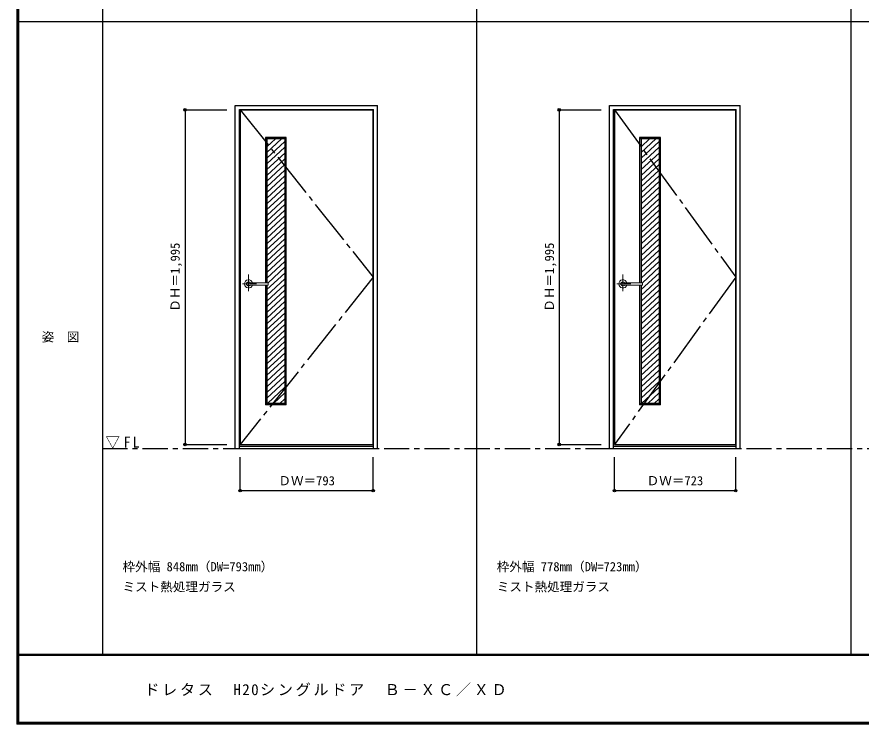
# Model space of a CAD drawing. Units: millimetres, scale not verified. Extents: x -6000 to 5700, y -4307 to 4260.
# Drawn here: x -6000 to -966, y -4205 to 12 of the extents above; entities that cross this region are included whole.
import ezdxf
from ezdxf.enums import TextEntityAlignment as Align

# ---------------------------------------------------------------- set-up
doc = ezdxf.new("R2010")
doc.units = ezdxf.units.MM
doc.header["$LTSCALE"] = 30
doc.header["$PDMODE"] = 32
doc.header["$PDSIZE"] = 15
for name, pattern in [('CHAIN1', [8, 5, -1, 1, -1]), ('CHAIN2', [12, 9, -1, 1, -1]), ('DASHED1', [1.8, 1.2, -0.6])]:
    doc.linetypes.add(name, pattern=pattern)
for name, color, linetype in [('0-1_通り芯', 7, 'CHAIN1'), ('0-2_扉', 7, 'Continuous'), ('0-4_枠', 3, 'Continuous'), ('0-7', 7, 'CHAIN2'), ('0-A_文字', 7, 'Continuous'), ('0-B_寸法', 7, 'Continuous'), ('0-C_ハッチ', 4, 'DASHED1'), ('F-1_枠', 6, 'Continuous'), ('F-A_文字', 7, 'Continuous')]:
    doc.layers.add(name, color=color, linetype=linetype)
doc.layers.add('0-5_レバー', color=7, linetype='Continuous', lineweight=18)
doc.styles.add('ＭＳ ゴシック', font='')
doc.styles.get('ＭＳ ゴシック').set_extended_font_data('MS Gothic')

msp = doc.modelspace()

# ---------------------------------------------------------------- linework, layer by layer
at = {"layer": '0-1_通り芯'}
msp.add_line((-5490, -2562.5), (3436.4, -2562.5), dxfattribs=at)
at = {"layer": '0-2_扉'}
for p, q in [((-4666.4, -2537.5), (-4666.4, -542.5)), ((-3875.4, -2537.5), (-3875.4, -542.5)), ((-2434.8, -2537.5), (-2434.8, -542.5)), ((-1713.8, -2537.5), (-1713.8, -542.5)), ((-4393.4, -706.5), (-4518.4, -706.5)), ((-4518.4, -706.5), (-4509.4, -715.5)), ((-4518.4, -706.5), (-4518.4, -1573)), ((-4402.4, -715.5), (-4509.4, -715.5)), ((-4509.4, -715.5), (-4509.4, -1573)), ((-4393.4, -706.5), (-4402.4, -715.5)), ((-4393.4, -2301.5), (-4393.4, -706.5)), ((-2161.8, -706.5), (-2286.8, -706.5)), ((-2286.8, -706.5), (-2277.8, -715.5)), ((-2286.8, -706.5), (-2286.8, -1573)), ((-2170.8, -715.5), (-2277.8, -715.5)), ((-2277.8, -715.5), (-2277.8, -1573)), ((-2161.8, -706.5), (-2170.8, -715.5)), ((-2161.8, -2301.5), (-2161.8, -706.5)), ((-4518.4, -1587), (-4518.4, -2301.5)), ((-4509.4, -1587), (-4509.4, -2292.5)), ((-2286.8, -1587), (-2286.8, -2301.5)), ((-2277.8, -1587), (-2277.8, -2292.5)), ((-4509.4, -2292.5), (-4518.4, -2301.5)), ((-4393.4, -2301.5), (-4518.4, -2301.5)), ((-4402.4, -2292.5), (-4509.4, -2292.5)), ((-2277.8, -2292.5), (-2286.8, -2301.5)), ((-2161.8, -2301.5), (-2286.8, -2301.5)), ((-2170.8, -2292.5), (-2277.8, -2292.5))]:
    msp.add_line(p, q, dxfattribs=at)
for points in [[(-4668.4, -2537.5), (-4668.4, -542.5), (-3875.4, -542.5)], [(-4668.4, -2537.5), (-3875.4, -2537.5), (-3875.4, -542.5)], [(-2436.8, -2537.5), (-2436.8, -542.5), (-1713.8, -542.5)], [(-2436.8, -2537.5), (-1713.8, -2537.5), (-1713.8, -542.5)], [(-4402.4, -715.5), (-4402.4, -2292.5), (-4393.4, -2301.5)], [(-2170.8, -715.5), (-2170.8, -2292.5), (-2161.8, -2301.5)]]:
    msp.add_lwpolyline(points, dxfattribs=at)
at = {"layer": '0-4_枠'}
for p, q in [((-4697.4, -515.5), (-3849.4, -515.5)), ((-4697.4, -2562.5), (-4697.4, -515.5)), ((-4673.4, -539.5), (-3873.4, -539.5)), ((-4673.4, -2562.5), (-4673.4, -539.5)), ((-3873.4, -2562.5), (-3873.4, -539.5)), ((-3849.4, -2562.5), (-3849.4, -515.5)), ((-2465.8, -515.5), (-1687.8, -515.5)), ((-2465.8, -2562.5), (-2465.8, -515.5)), ((-2441.8, -539.5), (-1711.8, -539.5)), ((-2441.8, -2562.5), (-2441.8, -539.5)), ((-1711.8, -2562.5), (-1711.8, -539.5)), ((-1687.8, -2562.5), (-1687.8, -515.5)), ((-4697.4, -2562.5), (-3849.4, -2562.5)), ((-4673.4, -2547.5), (-3873.4, -2547.5)), ((-2465.8, -2562.5), (-1687.8, -2562.5)), ((-2441.8, -2547.5), (-1711.8, -2547.5))]:
    msp.add_line(p, q, dxfattribs=at)
at = {"layer": '0-5_レバー', "color": 4, "linetype": 'CHAIN1'}
for p, q in [((-4617.9, -1523.54), (-4617.9, -1623.39)), ((-2386.3, -1523.54), (-2386.3, -1623.39)), ((-4571.1, -1580), (-4654.12, -1580)), ((-2339.5, -1580), (-2422.52, -1580))]:
    msp.add_line(p, q, dxfattribs=at)
at = {"layer": '0-5_レバー'}
for p, q in [((-4500.9, -1580), (-4500.9, -1574.51)), ((-4500.9, -1580), (-4500.9, -1585.5)), ((-2269.3, -1580), (-2269.3, -1574.51)), ((-2269.3, -1580), (-2269.3, -1585.5))]:
    msp.add_line(p, q, dxfattribs=at)
for points in [[(-4607.94, -1573.01), (-4608.71, -1572.22), (-4610.68, -1570.85), (-4612.92, -1569.84), (-4615.36, -1569.21), (-4617.9, -1569), (-4620.44, -1569.21), (-4622.87, -1569.84), (-4625.12, -1570.85), (-4627.09, -1572.22), (-4628.71, -1573.89), (-4629.91, -1575.79), (-4630.65, -1577.85), (-4630.9, -1580), (-4630.65, -1582.15), (-4629.91, -1584.21), (-4628.71, -1586.11), (-4627.09, -1587.78), (-4625.12, -1589.15), (-4622.87, -1590.16), (-4620.44, -1590.79), (-4617.9, -1591), (-4615.36, -1590.79), (-4612.92, -1590.16), (-4610.68, -1589.15), (-4608.71, -1587.78), (-4607.94, -1586.99)], [(-4502.4, -1573), (-4512.13, -1573), (-4522.31, -1573), (-4531.91, -1573), (-4540.9, -1573), (-4549.31, -1573), (-4557.12, -1573), (-4563.94, -1573), (-4570.24, -1573), (-4576, -1573), (-4581.25, -1573), (-4586.04, -1573), (-4590.69, -1573), (-4594.9, -1573), (-4598.65, -1573), (-4600.65, -1573), (-4602.5, -1573), (-4604.51, -1573.01), (-4606.92, -1573.01), (-4608.41, -1573.01), (-4609.95, -1573.01), (-4611.47, -1573.01), (-4612.57, -1573.01), (-4613.03, -1573.01), (-4613.03, -1573.02)], [(-4612.88, -1586.99), (-4612.75, -1586.99), (-4612.31, -1586.99), (-4611.59, -1586.99), (-4610.57, -1586.99), (-4609.31, -1586.99), (-4607.96, -1586.99), (-4605.1, -1586.99), (-4602.12, -1587), (-4599.1, -1587), (-4596.06, -1587), (-4592.99, -1587), (-4589.91, -1587), (-4585.91, -1587), (-4581.5, -1587), (-4576.53, -1587), (-4571, -1587), (-4564.91, -1587), (-4558.26, -1587), (-4551.05, -1587), (-4542.46, -1587), (-4533.2, -1587), (-4523.26, -1587), (-4512.65, -1587), (-4502.4, -1587)], [(-4502.4, -1573), (-4511.48, -1573), (-4511.88, -1573)], [(-2376.34, -1573.01), (-2377.11, -1572.22), (-2379.08, -1570.85), (-2381.32, -1569.84), (-2383.76, -1569.21), (-2386.3, -1569), (-2388.84, -1569.21), (-2391.27, -1569.84), (-2393.52, -1570.85), (-2395.49, -1572.22), (-2397.11, -1573.89), (-2398.31, -1575.79), (-2399.05, -1577.85), (-2399.3, -1580), (-2399.05, -1582.15), (-2398.31, -1584.21), (-2397.11, -1586.11), (-2395.49, -1587.78), (-2393.52, -1589.15), (-2391.27, -1590.16), (-2388.84, -1590.79), (-2386.3, -1591), (-2383.76, -1590.79), (-2381.32, -1590.16), (-2379.08, -1589.15), (-2377.11, -1587.78), (-2376.34, -1586.99)], [(-2270.8, -1573), (-2280.53, -1573), (-2290.71, -1573), (-2300.31, -1573), (-2309.3, -1573), (-2317.71, -1573), (-2325.52, -1573), (-2332.34, -1573), (-2338.64, -1573), (-2344.4, -1573), (-2349.65, -1573), (-2354.44, -1573), (-2359.09, -1573), (-2363.3, -1573), (-2367.05, -1573), (-2369.05, -1573), (-2370.9, -1573), (-2372.91, -1573.01), (-2375.32, -1573.01), (-2376.81, -1573.01), (-2378.35, -1573.01), (-2379.87, -1573.01), (-2380.97, -1573.01), (-2381.43, -1573.01), (-2381.43, -1573.02)], [(-2381.28, -1586.99), (-2381.15, -1586.99), (-2380.71, -1586.99), (-2379.99, -1586.99), (-2378.97, -1586.99), (-2377.71, -1586.99), (-2376.36, -1586.99), (-2373.5, -1586.99), (-2370.52, -1587), (-2367.5, -1587), (-2364.46, -1587), (-2361.39, -1587), (-2358.31, -1587), (-2354.31, -1587), (-2349.9, -1587), (-2344.93, -1587), (-2339.4, -1587), (-2333.31, -1587), (-2326.66, -1587), (-2319.45, -1587), (-2310.86, -1587), (-2301.6, -1587), (-2291.66, -1587), (-2281.05, -1587), (-2270.8, -1587)], [(-2270.8, -1573), (-2279.88, -1573), (-2280.28, -1573)]]:
    msp.add_lwpolyline(points, dxfattribs=at)
for centre, radius, start, end in [((-4617.9, -1580), 24.55, 16.59952, 343.36736), ((-2386.3, -1580), 24.55, 16.59952, 343.36736), ((-4502.4, -1574.5), 1.5, 0.00847, 89.9163), ((-4502.4, -1574.5), 1.5, 360, 90.17419), ((-4502.4, -1585.5), 1.5, 270.16419, 0), ((-4502.4, -1585.5), 1.5, 269.91059, 359.99153), ((-2270.8, -1574.5), 1.5, 0.00847, 89.9163), ((-2270.8, -1574.5), 1.5, 360, 90.17419), ((-2270.8, -1585.5), 1.5, 270.16419, 0), ((-2270.8, -1585.5), 1.5, 269.91059, 359.99153)]:
    msp.add_arc(centre, radius, start, end, dxfattribs=at)
at = {"layer": '0-7'}
for p, q in [((-4668.4, -542.5), (-3875.4, -1540)), ((-2436.8, -542.5), (-1713.8, -1540)), ((-3875.4, -1540), (-4668.4, -2537.5)), ((-1713.8, -1540), (-2436.8, -2537.5))]:
    msp.add_line(p, q, dxfattribs=at)
at = {"layer": '0-B_寸法', "color": 4}
for p, q in [((-4997.4, -542.5), (-4747.4, -542.5)), ((-4997.4, -542.5), (-4997.4, -2537.5)), ((-2765.8, -542.5), (-2515.8, -542.5)), ((-2765.8, -542.5), (-2765.8, -2537.5)), ((-4997.4, -2537.5), (-4747.4, -2537.5)), ((-2765.8, -2537.5), (-2515.8, -2537.5)), ((-4668.4, -2812.5), (-4668.4, -2612.5)), ((-3875.4, -2812.5), (-3875.4, -2612.5)), ((-2436.8, -2812.5), (-2436.8, -2612.5)), ((-1713.8, -2812.5), (-1713.8, -2612.5)), ((-4668.4, -2812.5), (-3875.4, -2812.5)), ((-2436.8, -2812.5), (-1713.8, -2812.5))]:
    msp.add_line(p, q, dxfattribs=at)
at = {"layer": '0-B_寸法'}
for p in [(-4997.4, -542.5), (-2765.8, -542.5), (-4997.4, -2537.5), (-2765.8, -2537.5), (-4668.4, -2812.5), (-3875.4, -2812.5), (-2436.8, -2812.5), (-1713.8, -2812.5)]:
    msp.add_point(p, dxfattribs=at)
at = {"layer": '0-C_ハッチ', "linetype": 'Continuous'}
for p, q in [((-4458.68, -715.5), (-4509.4, -762.46)), ((-4421.88, -715.5), (-4509.4, -796.53)), ((-4402.4, -731.53), (-4509.4, -830.61)), ((-2227.08, -715.5), (-2277.8, -762.46)), ((-2190.28, -715.5), (-2277.8, -796.53)), ((-2170.8, -731.53), (-2277.8, -830.61)), ((-4402.4, -765.6), (-4509.4, -864.68)), ((-4402.4, -799.67), (-4509.4, -898.75)), ((-2170.8, -765.6), (-2277.8, -864.68)), ((-2170.8, -799.67), (-2277.8, -898.75)), ((-4402.4, -833.75), (-4509.4, -932.82)), ((-2170.8, -833.75), (-2277.8, -932.82)), ((-4402.4, -867.82), (-4509.4, -966.89)), ((-4402.4, -901.89), (-4509.4, -1000.96)), ((-2170.8, -867.82), (-2277.8, -966.89)), ((-2170.8, -901.89), (-2277.8, -1000.96)), ((-4402.4, -935.96), (-4509.4, -1035.03)), ((-2170.8, -935.96), (-2277.8, -1035.03)), ((-4402.4, -970.03), (-4509.4, -1069.1)), ((-4402.4, -1004.1), (-4509.4, -1103.17)), ((-2170.8, -970.03), (-2277.8, -1069.1)), ((-2170.8, -1004.1), (-2277.8, -1103.17)), ((-4402.4, -1038.17), (-4509.4, -1137.25)), ((-2170.8, -1038.17), (-2277.8, -1137.25)), ((-4402.4, -1072.24), (-4509.4, -1171.32)), ((-4402.4, -1106.31), (-4509.4, -1205.39)), ((-2170.8, -1072.24), (-2277.8, -1171.32)), ((-2170.8, -1106.31), (-2277.8, -1205.39)), ((-4402.4, -1140.38), (-4509.4, -1239.46)), ((-2170.8, -1140.38), (-2277.8, -1239.46)), ((-4402.4, -1174.46), (-4509.4, -1273.53)), ((-2170.8, -1174.46), (-2277.8, -1273.53)), ((-4402.4, -1208.53), (-4509.4, -1307.6)), ((-4402.4, -1242.6), (-4509.4, -1341.67)), ((-2170.8, -1208.53), (-2277.8, -1307.6)), ((-2170.8, -1242.6), (-2277.8, -1341.67)), ((-4402.4, -1276.67), (-4509.4, -1375.74)), ((-2170.8, -1276.67), (-2277.8, -1375.74)), ((-4402.4, -1310.74), (-4509.4, -1409.81)), ((-4402.4, -1344.81), (-4509.4, -1443.89)), ((-2170.8, -1310.74), (-2277.8, -1409.81)), ((-2170.8, -1344.81), (-2277.8, -1443.89)), ((-4402.4, -1378.88), (-4509.4, -1477.96)), ((-2170.8, -1378.88), (-2277.8, -1477.96)), ((-4402.4, -1412.95), (-4509.4, -1512.03)), ((-4402.4, -1447.02), (-4509.4, -1546.1)), ((-2170.8, -1412.95), (-2277.8, -1512.03)), ((-2170.8, -1447.02), (-2277.8, -1546.1)), ((-4402.4, -1481.1), (-4501.79, -1573.13)), ((-2170.8, -1481.1), (-2270.19, -1573.13)), ((-4402.4, -1515.17), (-4509.4, -1614.24)), ((-4402.4, -1549.24), (-4509.4, -1648.31)), ((-2170.8, -1515.17), (-2277.8, -1614.24)), ((-2170.8, -1549.24), (-2277.8, -1648.31)), ((-4402.4, -1583.31), (-4509.4, -1682.38)), ((-2170.8, -1583.31), (-2277.8, -1682.38)), ((-4402.4, -1617.38), (-4509.4, -1716.45)), ((-4402.4, -1651.45), (-4509.4, -1750.52)), ((-2170.8, -1617.38), (-2277.8, -1716.45)), ((-2170.8, -1651.45), (-2277.8, -1750.52)), ((-4402.4, -1685.52), (-4509.4, -1784.6)), ((-2170.8, -1685.52), (-2277.8, -1784.6)), ((-4402.4, -1719.59), (-4509.4, -1818.67)), ((-4402.4, -1753.66), (-4509.4, -1852.74)), ((-2170.8, -1719.59), (-2277.8, -1818.67)), ((-2170.8, -1753.66), (-2277.8, -1852.74)), ((-4402.4, -1787.73), (-4509.4, -1886.81)), ((-2170.8, -1787.73), (-2277.8, -1886.81)), ((-4402.4, -1821.81), (-4509.4, -1920.88)), ((-4402.4, -1855.88), (-4509.4, -1954.95)), ((-2170.8, -1821.81), (-2277.8, -1920.88)), ((-2170.8, -1855.88), (-2277.8, -1954.95)), ((-4402.4, -1889.95), (-4509.4, -1989.02)), ((-2170.8, -1889.95), (-2277.8, -1989.02)), ((-4402.4, -1924.02), (-4509.4, -2023.09)), ((-4402.4, -1958.09), (-4509.4, -2057.16)), ((-2170.8, -1924.02), (-2277.8, -2023.09)), ((-2170.8, -1958.09), (-2277.8, -2057.16)), ((-4402.4, -1992.16), (-4509.4, -2091.24)), ((-2170.8, -1992.16), (-2277.8, -2091.24)), ((-4402.4, -2026.23), (-4509.4, -2125.31)), ((-4402.4, -2060.3), (-4509.4, -2159.38)), ((-2170.8, -2026.23), (-2277.8, -2125.31)), ((-2170.8, -2060.3), (-2277.8, -2159.38)), ((-4402.4, -2094.37), (-4509.4, -2193.45)), ((-2170.8, -2094.37), (-2277.8, -2193.45)), ((-4402.4, -2128.45), (-4509.4, -2227.52)), ((-4402.4, -2162.52), (-4509.4, -2261.59)), ((-2170.8, -2128.45), (-2277.8, -2227.52)), ((-2170.8, -2162.52), (-2277.8, -2261.59)), ((-4402.4, -2196.59), (-4505.99, -2292.5)), ((-2170.8, -2196.59), (-2274.39, -2292.5)), ((-4402.4, -2230.66), (-4469.19, -2292.5)), ((-4402.4, -2264.73), (-4432.39, -2292.5)), ((-2170.8, -2230.66), (-2237.59, -2292.5)), ((-2170.8, -2264.73), (-2200.79, -2292.5))]:
    msp.add_line(p, q, dxfattribs=at)
at = {"layer": 'F-1_枠'}
for p, q in [((-6000, 4175), (-6000, -4205)), ((-5995, 4175), (-5995, -4205)), ((-5990, 4175), (-5990, -4205)), ((-5490, 4175), (-5490, -3790)), ((-3258.4, 4175), (-3258.4, -3790)), ((-1026.8, 4175), (-1026.8, -3790)), ((-6000, -15.5), (5700, -15.5)), ((5700, -3790), (-6000, -3790)), ((5700, -3795), (-6000, -3795)), ((5700, -4195), (-6000, -4195)), ((5700, -4200), (-6000, -4200)), ((5700, -4205), (-6000, -4205))]:
    msp.add_line(p, q, dxfattribs=at)

# ---------------------------------------------------------------- texts
at = {"layer": '0-A_文字', "style": 'ＭＳ ゴシック'}
for s, p in [('枠外幅 848mm（DW=793mm）', (-5370, -3310)), ('枠外幅 778mm（DW=723mm）', (-3138.4, -3310)), ('ミスト熱処理ガラス', (-5370, -3430)), ('ミスト熱処理ガラス', (-3138.4, -3430))]:
    msp.add_text(s, height=54.99, dxfattribs=at).set_placement(p, align=Align.BOTTOM_LEFT)
at = {"layer": '0-A_文字', "insert": (-5471.25, -2562.5), "char_height": 65.98, "attachment_point": 7, "style": 'ＭＳ ゴシック'}
msp.add_mtext('\\T1.26;\\W0.95;▽FL', dxfattribs=at)
at = {"layer": '0-B_寸法', "style": 'ＭＳ ゴシック'}
for p in [(-5012.4, -1746.25), (-2780.8, -1746.25)]:
    msp.add_text('ＤＨ＝1,995', height=54.99, rotation=90, dxfattribs=at).set_placement(p, align=Align.BOTTOM_LEFT)
for s, p in [('ＤＷ＝793', (-4440.65, -2797.5)), ('ＤＷ＝723', (-2244.55, -2797.5))]:
    msp.add_text(s, height=54.99, dxfattribs=at).set_placement(p, align=Align.BOTTOM_LEFT)
at = {"layer": 'F-A_文字', "style": 'ＭＳ ゴシック'}
msp.add_text('姿\u3000図', height=54.99, dxfattribs=at).set_placement((-5852.5, -1940.25), align=Align.BOTTOM_LEFT)
at = {"layer": 'F-A_文字', "insert": (-5240, -4040), "char_height": 65.98, "attachment_point": 7, "style": 'ＭＳ ゴシック'}
msp.add_mtext('\\T1.18;ドレタス\u3000H20シングルドア\u3000Ｂ－ＸＣ／ＸＤ', dxfattribs=at)

doc.saveas('drawing.dxf')
